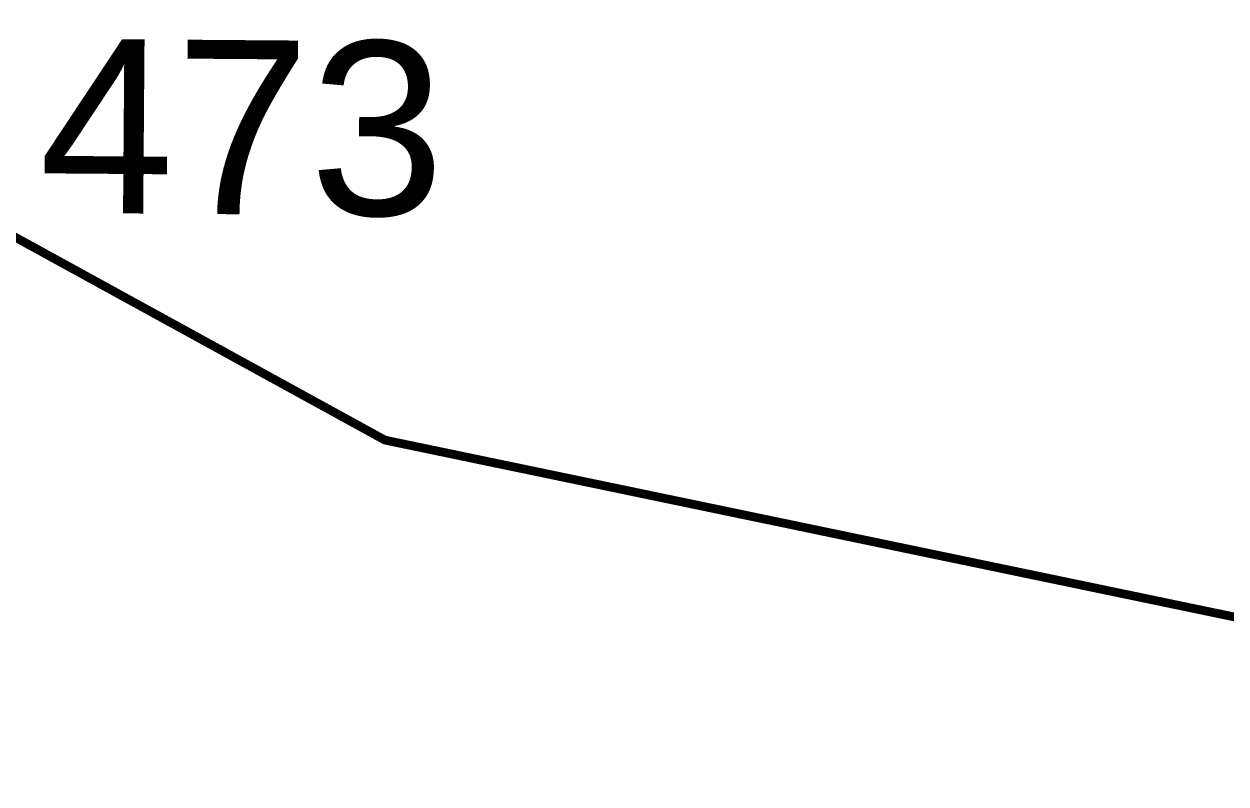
# Model space of a CAD drawing. Header units: metres. Extents: x 326467 to 340077, y 1811030 to 1824953.
# Drawn here: x 328923.7 to 329007.5, y 1812466.5 to 1812519.4 of the extents above; entities that cross this region are included whole.
import ezdxf

# ---------------------------------------------------------------- set-up
doc = ezdxf.new("R2010")
doc.units = ezdxf.units.M
doc.header["$MEASUREMENT"] = 0
doc.layers.add('SURVEY NO.', color=7, linetype='Continuous')
doc.layers.add('SURVEY PLOT BOUNDARY', color=35, linetype='Continuous')
doc.styles.add('PDF Arial', font='arial.ttf')

# ---------------------------------------------------------------- blocks, each defined once
blk = doc.blocks.new('16')
at = {"layer": 'SURVEY PLOT BOUNDARY', "lineweight": 18, "const_width": 0.606}
for points in [[(329082.525, 1812521.756), (329082.494, 1812517.713), (329078.295, 1812497.529), (329029.599, 1812473.645), (328948.875, 1812490.441), (328896.542, 1812519.148), (328848.313, 1812555.91), (328808.17, 1812592.61), (328808.201, 1812596.653), (328800.21, 1812608.844), (328808.451, 1812628.997), (328848.844, 1812624.642), (328872.942, 1812604.24), (328901.146, 1812591.892)], [(328948.875, 1812490.441), (329029.599, 1812473.645), (329078.295, 1812497.529), (329082.494, 1812517.713), (329082.525, 1812521.756), (329135.139, 1812529.437), (329135.014, 1812513.265), (329097.415, 1812355.866), (329077.11, 1812343.892), (329047.783, 1812210.689), (329031.613, 1812210.814), (328902.256, 1812211.812), (328708.281, 1812221.396), (328659.897, 1812237.942), (328684.807, 1812322.66), (328725.293, 1812330.434), (328786.71, 1812431.043), (328860.035, 1812503.257), (328779.498, 1812544.311), (328800.21, 1812608.844), (328808.201, 1812596.653), (328808.17, 1812592.61), (328848.313, 1812555.91), (328896.542, 1812519.148)]]:
    blk.add_lwpolyline(points, close=True, dxfattribs=at)
at = {"layer": 'SURVEY NO.', "insert": (328924.74, 1812506.107), "char_height": 12.1286, "attachment_point": 7, "rotation": 359.55787, "style": 'PDF Arial'}
blk.add_mtext('473', dxfattribs=at)

msp = doc.modelspace()

# ---------------------------------------------------------------- block references
msp.add_blockref('16', (0, 0))

doc.saveas('drawing.dxf')
